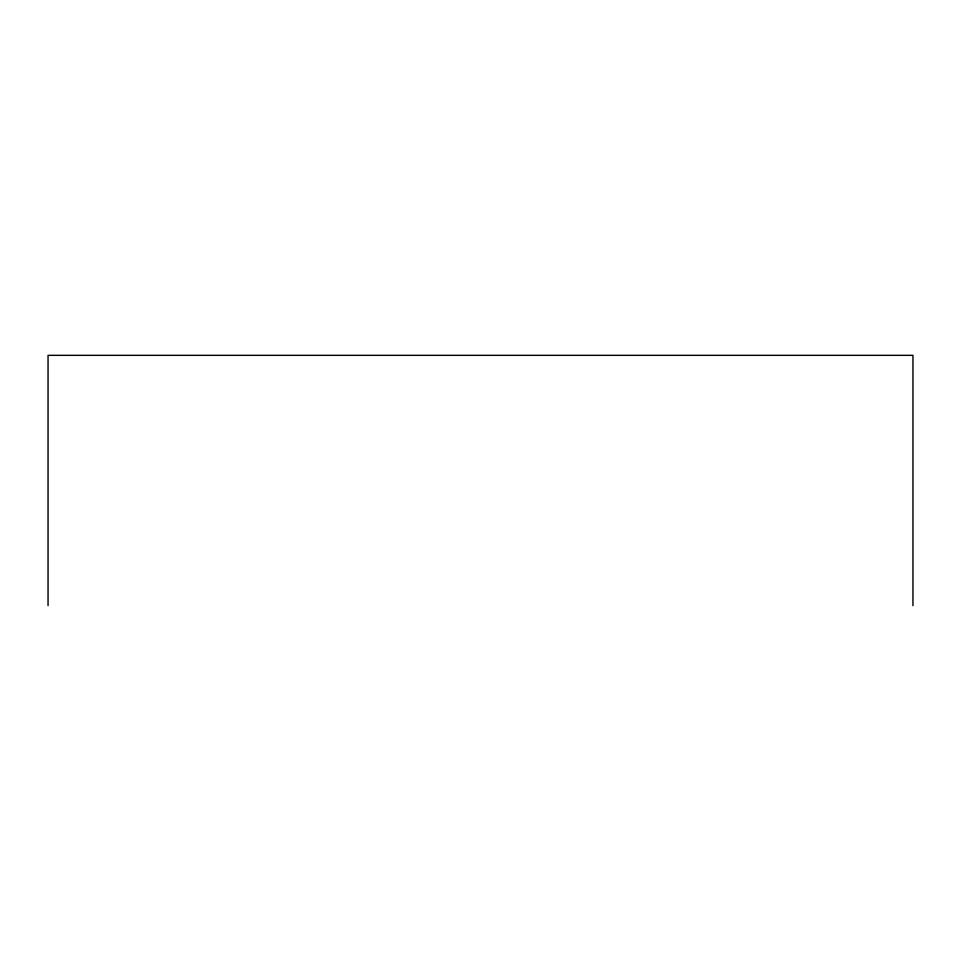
<?xml version="1.0" encoding="UTF-8"?>
<svg xmlns="http://www.w3.org/2000/svg" width="961" height="961" viewBox="0 0 961 961"><rect width="100%" height="100%" fill="white"/><g stroke="black" fill="none" stroke-linecap="round" stroke-linejoin="round"><path stroke-width="1.44" d="M912.95 605.67L912.95 355.33L48.05 355.33L48.05 605.67"/></g></svg>
